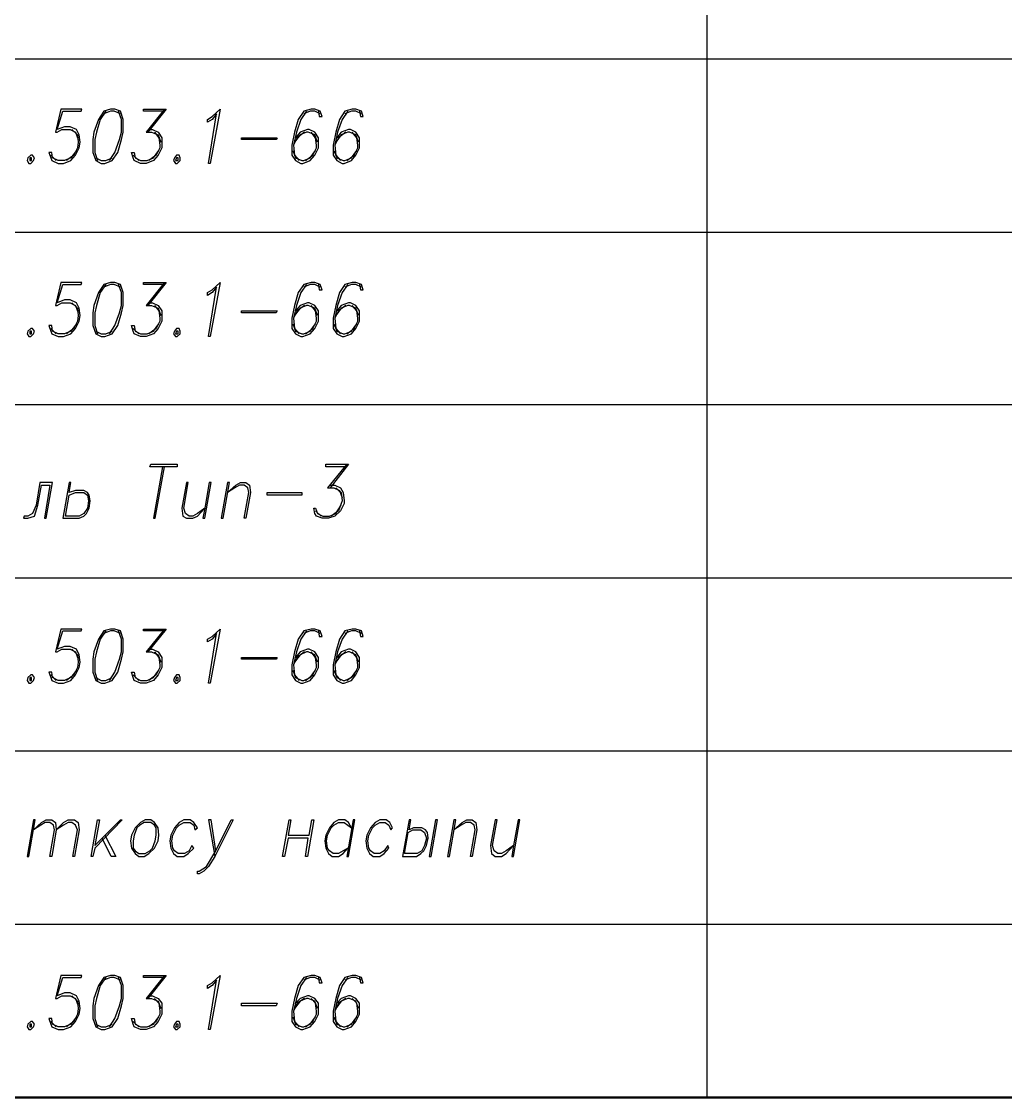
# Model space of a CAD drawing. Header units: millimetres. Extents: x 4241 to 6572, y 870 to 1291.
# Drawn here: x 5736.98 to 5782.45, y 977.55 to 1027.24 of the extents above; entities that cross this region are included whole.
import ezdxf

# ---------------------------------------------------------------- set-up
doc = ezdxf.new("R2010")
doc.units = ezdxf.units.MM
doc.layers.add('PDF _0', color=7, linetype='Continuous')

msp = doc.modelspace()

# ---------------------------------------------------------------- linework, layer by layer
at = {"layer": 'PDF _0', "lineweight": 50}
msp.add_lwpolyline([(5883.6259, 977.5531), (5693.6273, 977.5531), (5693.6273, 1176.5266), (5883.6259, 1176.5266)], close=True, dxfattribs=at)
at = {"layer": 'PDF _0', "lineweight": 30}
for points in [[(5768.6446, 1176.5266), (5768.6446, 977.5531)], [(5693.6273, 1025.5184), (5883.6259, 1025.5184)], [(5693.6273, 1017.5171), (5883.6259, 1017.5171)], [(5693.6273, 1009.5582), (5883.6259, 1009.5582)], [(5693.6273, 1001.5569), (5883.6259, 1001.5569)], [(5693.6273, 993.5556), (5883.6259, 993.5556)], [(5693.6273, 985.5543), (5883.6259, 985.5543)]]:
    msp.add_lwpolyline(points, dxfattribs=at)
at = {"layer": 'PDF _0', "lineweight": 25}
for points in [[(5739.5183, 1021.2849), (5739.2643, 1020.9462), (5738.9679, 1020.8192), (5738.6716, 1020.8192), (5738.4176, 1020.9462), (5738.3752, 1021.2002), (5738.2482, 1021.2002), (5738.3329, 1020.9462), (5738.3752, 1020.8192), (5738.6716, 1020.6922), (5738.9256, 1020.6922), (5739.2643, 1020.8192), (5739.4759, 1021.0732), (5739.6453, 1021.4119), (5739.6876, 1021.6659), (5739.6453, 1022.0046), (5739.5183, 1022.2586), (5739.2219, 1022.3856), (5738.9679, 1022.3856), (5738.6292, 1022.2586), (5738.8832, 1023.1053), (5739.7299, 1023.1053), (5739.7723, 1023.19), (5738.7986, 1023.19), (5738.5446, 1022.1316), (5738.6292, 1022.1316), (5738.8409, 1022.2586), (5739.2219, 1022.2586), (5739.4759, 1022.1316), (5739.6029, 1021.7929)], [(5740.873, 1023.1053), (5740.619, 1022.7243), (5740.4496, 1022.1316), (5740.365, 1021.7929), (5740.365, 1021.2002), (5740.492, 1020.8192)], [(5741.5503, 1022.9783), (5741.254, 1023.1053), (5741.0847, 1023.1053), (5740.7883, 1022.9783)], [(5741.0423, 1020.8192), (5741.2963, 1021.2002), (5741.508, 1021.7929), (5741.5927, 1022.1316), (5741.5927, 1022.7243), (5741.4657, 1023.1053)], [(5743.5401, 1023.1053), (5742.6087, 1023.1053), (5742.6087, 1023.19), (5743.6671, 1023.19), (5742.8204, 1022.1316)], [(5743.5824, 1023.19), (5742.7357, 1022.1316), (5742.9897, 1022.1316), (5743.2861, 1022.0046), (5743.4131, 1021.6659)], [(5750.6947, 1023.1053), (5750.737, 1022.8513), (5750.864, 1022.8513), (5750.7793, 1023.1053), (5750.5253, 1023.19), (5750.356, 1023.19), (5750.0173, 1023.1053), (5749.7633, 1022.7243), (5749.5939, 1022.1316), (5749.4669, 1021.5389), (5749.4669, 1021.0732), (5749.6363, 1020.8192), (5749.8903, 1020.6922), (5749.975, 1020.6922), (5750.3136, 1020.8192), (5750.5253, 1021.0732), (5750.6947, 1021.4119), (5750.6947, 1021.5389), (5750.6947, 1021.8776), (5750.5253, 1022.1316), (5750.2713, 1022.2586), (5750.1866, 1022.2586), (5749.848, 1022.1316), (5749.6363, 1021.8776)], [(5750.1443, 1023.1053), (5749.8903, 1022.7243), (5749.6786, 1022.1316), (5749.5516, 1021.5389), (5749.5939, 1021.0732), (5749.8056, 1020.8192)], [(5750.7793, 1022.9783), (5750.5253, 1023.1053), (5750.3136, 1023.1053), (5750.0173, 1022.9783)], [(5752.5997, 1023.1053), (5752.6421, 1022.8513), (5752.7691, 1022.8513), (5752.6844, 1023.1053), (5752.4304, 1023.19), (5752.261, 1023.19), (5751.9224, 1023.1053), (5751.6684, 1022.7243), (5751.499, 1022.1316), (5751.372, 1021.5389), (5751.372, 1021.0732), (5751.5414, 1020.8192), (5751.7954, 1020.6922), (5751.88, 1020.6922), (5752.2187, 1020.8192), (5752.4304, 1021.0732), (5752.5997, 1021.4119), (5752.5997, 1021.5389), (5752.5997, 1021.8776), (5752.4304, 1022.1316), (5752.1764, 1022.2586), (5752.0917, 1022.2586), (5751.753, 1022.1316), (5751.5414, 1021.8776)], [(5752.0494, 1023.1053), (5751.7954, 1022.7243), (5751.5837, 1022.1316), (5751.4567, 1021.5389), (5751.499, 1021.0732), (5751.7107, 1020.8192)], [(5752.6844, 1022.9783), (5752.4304, 1023.1053), (5752.2187, 1023.1053), (5751.9224, 1022.9783)], [(5739.3066, 1022.2586), (5739.5606, 1022.0046), (5739.6029, 1021.6659), (5739.5606, 1021.4119), (5739.3913, 1021.0732), (5739.0526, 1020.8192)], [(5742.8204, 1022.2586), (5743.0321, 1022.2586), (5743.2861, 1022.1316), (5743.4554, 1021.8776), (5743.4554, 1021.5389), (5743.4554, 1021.4119), (5743.2861, 1021.0732), (5743.0744, 1020.8192), (5742.7357, 1020.6922), (5742.4817, 1020.6922), (5742.1854, 1020.8192), (5742.143, 1020.9462), (5742.0584, 1021.2002), (5742.1854, 1021.2002), (5742.2277, 1020.9462), (5742.4817, 1020.8192), (5742.778, 1020.8192), (5743.0744, 1020.9462), (5743.3284, 1021.2849)], [(5743.1167, 1022.1316), (5743.3284, 1021.8776), (5743.3707, 1021.5389), (5743.3707, 1021.4119), (5743.2014, 1021.0732), (5742.8627, 1020.8192)], [(5750.0596, 1022.1316), (5749.721, 1021.8776), (5749.5516, 1021.5389)], [(5750.6523, 1021.6659), (5750.5253, 1022.0046), (5750.229, 1022.1316), (5750.1443, 1022.1316), (5749.848, 1022.0046), (5749.5939, 1021.6659)], [(5750.102, 1020.8192), (5750.4406, 1021.0732), (5750.61, 1021.4119), (5750.61, 1021.5389), (5750.5677, 1021.8776), (5750.356, 1022.1316)], [(5751.9647, 1022.1316), (5751.626, 1021.8776), (5751.4567, 1021.5389)], [(5752.5574, 1021.6659), (5752.4304, 1022.0046), (5752.134, 1022.1316), (5752.0494, 1022.1316), (5751.753, 1022.0046), (5751.499, 1021.6659)], [(5752.007, 1020.8192), (5752.3457, 1021.0732), (5752.5151, 1021.4119), (5752.5151, 1021.5389), (5752.4727, 1021.8776), (5752.261, 1022.1316)], [(5749.5093, 1021.2849), (5749.6363, 1020.9462), (5749.9326, 1020.8192), (5750.0173, 1020.8192), (5750.3136, 1020.9462), (5750.5677, 1021.2849)], [(5751.4143, 1021.2849), (5751.5414, 1020.9462), (5751.8377, 1020.8192), (5751.9224, 1020.8192), (5752.2187, 1020.9462), (5752.4727, 1021.2849)], [(5738.5869, 1020.8192), (5738.3329, 1021.0732)], [(5740.4073, 1020.9462), (5740.6613, 1020.8192), (5740.873, 1020.8192), (5741.1693, 1020.9462)], [(5742.397, 1020.8192), (5742.143, 1021.0732)], [(5739.5183, 1013.2836), (5739.2643, 1012.945), (5738.9679, 1012.818), (5738.6716, 1012.818), (5738.4176, 1012.945), (5738.3752, 1013.199), (5738.2482, 1013.199), (5738.3329, 1012.945), (5738.3752, 1012.818), (5738.6716, 1012.691), (5738.9256, 1012.691), (5739.2643, 1012.818), (5739.4759, 1013.072), (5739.6453, 1013.4106), (5739.6876, 1013.6647), (5739.6453, 1014.0033), (5739.5183, 1014.2573), (5739.2219, 1014.3843), (5738.9679, 1014.3843), (5738.6292, 1014.2573), (5738.8832, 1015.104), (5739.7299, 1015.104), (5739.7723, 1015.1887), (5738.7986, 1015.1887), (5738.5446, 1014.1303), (5738.6292, 1014.1303), (5738.8409, 1014.2573), (5739.2219, 1014.2573), (5739.4759, 1014.1303), (5739.6029, 1013.7917)], [(5743.5401, 1015.104), (5742.6087, 1015.104), (5742.6087, 1015.1887), (5743.6671, 1015.1887), (5742.8204, 1014.1303)], [(5743.5824, 1015.1887), (5742.7357, 1014.1303), (5742.9897, 1014.1303), (5743.2861, 1014.0033), (5743.4131, 1013.6647)], [(5750.6947, 1015.104), (5750.737, 1014.85), (5750.864, 1014.85), (5750.7793, 1015.104), (5750.5253, 1015.1887), (5750.356, 1015.1887), (5750.0173, 1015.104), (5749.7633, 1014.723), (5749.5939, 1014.1303), (5749.4669, 1013.5376), (5749.4669, 1013.072), (5749.6363, 1012.818), (5749.8903, 1012.691), (5749.975, 1012.691), (5750.3136, 1012.818), (5750.5253, 1013.072), (5750.6947, 1013.4106), (5750.6947, 1013.5376), (5750.6947, 1013.8763), (5750.5253, 1014.1303), (5750.2713, 1014.2573), (5750.1866, 1014.2573), (5749.848, 1014.1303), (5749.6363, 1013.8763)], [(5752.5997, 1015.104), (5752.6421, 1014.85), (5752.7691, 1014.85), (5752.6844, 1015.104), (5752.4304, 1015.1887), (5752.261, 1015.1887), (5751.9224, 1015.104), (5751.6684, 1014.723), (5751.499, 1014.1303), (5751.372, 1013.5376), (5751.372, 1013.072), (5751.5414, 1012.818), (5751.7954, 1012.691), (5751.88, 1012.691), (5752.2187, 1012.818), (5752.4304, 1013.072), (5752.5997, 1013.4106), (5752.5997, 1013.5376), (5752.5997, 1013.8763), (5752.4304, 1014.1303), (5752.1764, 1014.2573), (5752.0917, 1014.2573), (5751.753, 1014.1303), (5751.5414, 1013.8763)], [(5740.873, 1015.104), (5740.619, 1014.723), (5740.4496, 1014.1303), (5740.365, 1013.7917), (5740.365, 1013.199), (5740.492, 1012.818)], [(5741.5503, 1014.977), (5741.254, 1015.104), (5741.0847, 1015.104), (5740.7883, 1014.977)], [(5741.0423, 1012.818), (5741.2963, 1013.199), (5741.508, 1013.7917), (5741.5927, 1014.1303), (5741.5927, 1014.723), (5741.4657, 1015.104)], [(5750.1443, 1015.104), (5749.8903, 1014.723), (5749.6786, 1014.1303), (5749.5516, 1013.5376), (5749.5939, 1013.072), (5749.8056, 1012.818)], [(5750.7793, 1014.977), (5750.5253, 1015.104), (5750.3136, 1015.104), (5750.0173, 1014.977)], [(5752.0494, 1015.104), (5751.7954, 1014.723), (5751.5837, 1014.1303), (5751.4567, 1013.5376), (5751.499, 1013.072), (5751.7107, 1012.818)], [(5752.6844, 1014.977), (5752.4304, 1015.104), (5752.2187, 1015.104), (5751.9224, 1014.977)], [(5739.3066, 1014.2573), (5739.5606, 1014.0033), (5739.6029, 1013.6647), (5739.5606, 1013.4106), (5739.3913, 1013.072), (5739.0526, 1012.818)], [(5742.8204, 1014.2573), (5743.0321, 1014.2573), (5743.2861, 1014.1303), (5743.4554, 1013.8763), (5743.4554, 1013.5376), (5743.4554, 1013.4106), (5743.2861, 1013.072), (5743.0744, 1012.818), (5742.7357, 1012.691), (5742.4817, 1012.691), (5742.1854, 1012.818), (5742.143, 1012.945), (5742.0584, 1013.199), (5742.1854, 1013.199), (5742.2277, 1012.945), (5742.4817, 1012.818), (5742.778, 1012.818), (5743.0744, 1012.945), (5743.3284, 1013.2836)], [(5743.1167, 1014.1303), (5743.3284, 1013.8763), (5743.3707, 1013.5376), (5743.3707, 1013.4106), (5743.2014, 1013.072), (5742.8627, 1012.818)], [(5750.0596, 1014.1303), (5749.721, 1013.8763), (5749.5516, 1013.5376)], [(5750.6523, 1013.6647), (5750.5253, 1014.0033), (5750.229, 1014.1303), (5750.1443, 1014.1303), (5749.848, 1014.0033), (5749.5939, 1013.6647)], [(5750.102, 1012.818), (5750.4406, 1013.072), (5750.61, 1013.4106), (5750.61, 1013.5376), (5750.5677, 1013.8763), (5750.356, 1014.1303)], [(5751.9647, 1014.1303), (5751.626, 1013.8763), (5751.4567, 1013.5376)], [(5752.5574, 1013.6647), (5752.4304, 1014.0033), (5752.134, 1014.1303), (5752.0494, 1014.1303), (5751.753, 1014.0033), (5751.499, 1013.6647)], [(5752.007, 1012.818), (5752.3457, 1013.072), (5752.5151, 1013.4106), (5752.5151, 1013.5376), (5752.4727, 1013.8763), (5752.261, 1014.1303)], [(5749.5093, 1013.2836), (5749.6363, 1012.945), (5749.9326, 1012.818), (5750.0173, 1012.818), (5750.3136, 1012.945), (5750.5677, 1013.2836)], [(5751.4143, 1013.2836), (5751.5414, 1012.945), (5751.8377, 1012.818), (5751.9224, 1012.818), (5752.2187, 1012.945), (5752.4727, 1013.2836)], [(5738.5869, 1012.818), (5738.3329, 1013.072)], [(5740.4073, 1012.945), (5740.6613, 1012.818), (5740.873, 1012.818), (5741.1693, 1012.945)], [(5742.397, 1012.818), (5742.143, 1013.072)], [(5751.9647, 1006.6794), (5751.0333, 1006.6794), (5751.0333, 1006.8064), (5752.0917, 1006.8064), (5751.245, 1005.7057)], [(5752.007, 1006.8064), (5751.118, 1005.7057), (5751.4143, 1005.7057), (5751.6684, 1005.5787), (5751.7954, 1005.24)], [(5743.4977, 1006.6794), (5743.0744, 1004.3087), (5743.1591, 1004.3087), (5743.5824, 1006.6794)], [(5751.245, 1005.8327), (5751.4567, 1005.8327), (5751.7107, 1005.7057), (5751.8377, 1005.494), (5751.88, 1005.113), (5751.88, 1004.986), (5751.7107, 1004.6473), (5751.4567, 1004.3933), (5751.1603, 1004.3087), (5750.864, 1004.3087), (5750.61, 1004.3933), (5750.5253, 1004.5203), (5750.483, 1004.7743), (5750.5677, 1004.7743), (5750.6523, 1004.5203), (5750.9063, 1004.3933), (5751.2027, 1004.3933), (5751.499, 1004.5203), (5751.753, 1004.9013)], [(5751.499, 1005.7057), (5751.753, 1005.494), (5751.7954, 1005.113), (5751.753, 1004.986), (5751.626, 1004.6473), (5751.2873, 1004.3933)], [(5750.8217, 1004.3933), (5750.5677, 1004.6473)], [(5739.5183, 997.2811), (5739.2643, 996.9424), (5738.9679, 996.8154), (5738.6716, 996.8154), (5738.4176, 996.9424), (5738.3752, 997.1964), (5738.2482, 997.1964), (5738.3329, 996.9424), (5738.3752, 996.8154), (5738.6716, 996.6884), (5738.9256, 996.6884), (5739.2643, 996.8154), (5739.4759, 997.0694), (5739.6453, 997.4081), (5739.6876, 997.6621), (5739.6453, 998.0008), (5739.5183, 998.2548), (5739.2219, 998.3818), (5738.9679, 998.3818), (5738.6292, 998.2548), (5738.8832, 999.1015), (5739.7299, 999.1015), (5739.7723, 999.1862), (5738.7986, 999.1862), (5738.5446, 998.1278), (5738.6292, 998.1278), (5738.8409, 998.2548), (5739.2219, 998.2548), (5739.4759, 998.1278), (5739.6029, 997.7891)], [(5740.873, 999.1015), (5740.619, 998.7205), (5740.4496, 998.1278), (5740.365, 997.7891), (5740.365, 997.1964), (5740.492, 996.8154)], [(5741.5503, 998.9745), (5741.254, 999.1015), (5741.0847, 999.1015), (5740.7883, 998.9745)], [(5741.0423, 996.8154), (5741.2963, 997.1964), (5741.508, 997.7891), (5741.5927, 998.1278), (5741.5927, 998.7205), (5741.4657, 999.1015)], [(5743.5401, 999.1015), (5742.6087, 999.1015), (5742.6087, 999.1862), (5743.6671, 999.1862), (5742.8204, 998.1278)], [(5743.5824, 999.1862), (5742.7357, 998.1278), (5742.9897, 998.1278), (5743.2861, 998.0008), (5743.4131, 997.6621)], [(5750.6947, 999.1015), (5750.737, 998.8475), (5750.864, 998.8475), (5750.7793, 999.1015), (5750.5253, 999.1862), (5750.356, 999.1862), (5750.0173, 999.1015), (5749.7633, 998.7205), (5749.5939, 998.1278), (5749.4669, 997.5351), (5749.4669, 997.0694), (5749.6363, 996.8154), (5749.8903, 996.6884), (5749.975, 996.6884), (5750.3136, 996.8154), (5750.5253, 997.0694), (5750.6947, 997.4081), (5750.6947, 997.5351), (5750.6947, 997.8738), (5750.5253, 998.1278), (5750.2713, 998.2548), (5750.1866, 998.2548), (5749.848, 998.1278), (5749.6363, 997.8738)], [(5750.1443, 999.1015), (5749.8903, 998.7205), (5749.6786, 998.1278), (5749.5516, 997.5351), (5749.5939, 997.0694), (5749.8056, 996.8154)], [(5750.7793, 998.9745), (5750.5253, 999.1015), (5750.3136, 999.1015), (5750.0173, 998.9745)], [(5752.5997, 999.1015), (5752.6421, 998.8475), (5752.7691, 998.8475), (5752.6844, 999.1015), (5752.4304, 999.1862), (5752.261, 999.1862), (5751.9224, 999.1015), (5751.6684, 998.7205), (5751.499, 998.1278), (5751.372, 997.5351), (5751.372, 997.0694), (5751.5414, 996.8154), (5751.7954, 996.6884), (5751.88, 996.6884), (5752.2187, 996.8154), (5752.4304, 997.0694), (5752.5997, 997.4081), (5752.5997, 997.5351), (5752.5997, 997.8738), (5752.4304, 998.1278), (5752.1764, 998.2548), (5752.0917, 998.2548), (5751.753, 998.1278), (5751.5414, 997.8738)], [(5752.0494, 999.1015), (5751.7954, 998.7205), (5751.5837, 998.1278), (5751.4567, 997.5351), (5751.499, 997.0694), (5751.7107, 996.8154)], [(5752.6844, 998.9745), (5752.4304, 999.1015), (5752.2187, 999.1015), (5751.9224, 998.9745)], [(5739.3066, 998.2548), (5739.5606, 998.0008), (5739.6029, 997.6621), (5739.5606, 997.4081), (5739.3913, 997.0694), (5739.0526, 996.8154)], [(5742.8204, 998.2548), (5743.0321, 998.2548), (5743.2861, 998.1278), (5743.4554, 997.8738), (5743.4554, 997.5351), (5743.4554, 997.4081), (5743.2861, 997.0694), (5743.0744, 996.8154), (5742.7357, 996.6884), (5742.4817, 996.6884), (5742.1854, 996.8154), (5742.143, 996.9424), (5742.0584, 997.1964), (5742.1854, 997.1964), (5742.2277, 996.9424), (5742.4817, 996.8154), (5742.778, 996.8154), (5743.0744, 996.9424), (5743.3284, 997.2811)], [(5743.1167, 998.1278), (5743.3284, 997.8738), (5743.3707, 997.5351), (5743.3707, 997.4081), (5743.2014, 997.0694), (5742.8627, 996.8154)], [(5750.0596, 998.1278), (5749.721, 997.8738), (5749.5516, 997.5351)], [(5750.6523, 997.6621), (5750.5253, 998.0008), (5750.229, 998.1278), (5750.1443, 998.1278), (5749.848, 998.0008), (5749.5939, 997.6621)], [(5750.102, 996.8154), (5750.4406, 997.0694), (5750.61, 997.4081), (5750.61, 997.5351), (5750.5677, 997.8738), (5750.356, 998.1278)], [(5751.9647, 998.1278), (5751.626, 997.8738), (5751.4567, 997.5351)], [(5752.5574, 997.6621), (5752.4304, 998.0008), (5752.134, 998.1278), (5752.0494, 998.1278), (5751.753, 998.0008), (5751.499, 997.6621)], [(5752.007, 996.8154), (5752.3457, 997.0694), (5752.5151, 997.4081), (5752.5151, 997.5351), (5752.4727, 997.8738), (5752.261, 998.1278)], [(5749.5093, 997.2811), (5749.6363, 996.9424), (5749.9326, 996.8154), (5750.0173, 996.8154), (5750.3136, 996.9424), (5750.5677, 997.2811)], [(5751.4143, 997.2811), (5751.5414, 996.9424), (5751.8377, 996.8154), (5751.9224, 996.8154), (5752.2187, 996.9424), (5752.4727, 997.2811)], [(5738.5869, 996.8154), (5738.3329, 997.0694)], [(5740.4073, 996.9424), (5740.6613, 996.8154), (5740.873, 996.8154), (5741.1693, 996.9424)], [(5742.397, 996.8154), (5742.143, 997.0694)], [(5745.9532, 988.9411), (5746.6728, 990.3805), (5746.7575, 990.3805), (5745.9108, 988.6871), (5745.6145, 988.2214), (5745.4028, 988.0098), (5745.1911, 987.8828), (5745.1065, 987.8828), (5745.1065, 988.0098), (5745.1911, 988.0098), (5745.5298, 988.2214), (5745.9532, 988.9411), (5745.7415, 990.3805), (5745.6145, 990.3805), (5745.9108, 988.6871)], [(5740.8306, 989.6608), (5741.3387, 988.6871), (5741.127, 988.6871), (5740.7036, 989.5338)], [(5739.5183, 981.2785), (5739.2643, 980.9399), (5738.9679, 980.8128), (5738.6716, 980.8128), (5738.4176, 980.9399), (5738.3752, 981.1939), (5738.2482, 981.1939), (5738.3329, 980.9399), (5738.3752, 980.8128), (5738.6716, 980.6858), (5738.9256, 980.6858), (5739.2643, 980.8128), (5739.4759, 981.0669), (5739.6453, 981.4055), (5739.6876, 981.6595), (5739.6453, 981.9982), (5739.5183, 982.2522), (5739.2219, 982.3792), (5738.9679, 982.3792), (5738.6292, 982.2522), (5738.8832, 983.0989), (5739.7299, 983.0989), (5739.7723, 983.1836), (5738.7986, 983.1836), (5738.5446, 982.1252), (5738.6292, 982.1252), (5738.8409, 982.2522), (5739.2219, 982.2522), (5739.4759, 982.1252), (5739.6029, 981.7865)], [(5740.873, 983.0989), (5740.619, 982.7179), (5740.4496, 982.1252), (5740.365, 981.7865), (5740.365, 981.1939), (5740.492, 980.8128)], [(5741.5503, 982.9719), (5741.254, 983.0989), (5741.0847, 983.0989), (5740.7883, 982.9719)], [(5741.0423, 980.8128), (5741.2963, 981.1939), (5741.508, 981.7865), (5741.5927, 982.1252), (5741.5927, 982.7179), (5741.4657, 983.0989)], [(5743.5401, 983.0989), (5742.6087, 983.0989), (5742.6087, 983.1836), (5743.6671, 983.1836), (5742.8204, 982.1252)], [(5743.5824, 983.1836), (5742.7357, 982.1252), (5742.9897, 982.1252), (5743.2861, 981.9982), (5743.4131, 981.6595)], [(5750.6947, 983.0989), (5750.737, 982.8449), (5750.864, 982.8449), (5750.7793, 983.0989), (5750.5253, 983.1836), (5750.356, 983.1836), (5750.0173, 983.0989), (5749.7633, 982.7179), (5749.5939, 982.1252), (5749.4669, 981.5325), (5749.4669, 981.0669), (5749.6363, 980.8128), (5749.8903, 980.6858), (5749.975, 980.6858), (5750.3136, 980.8128), (5750.5253, 981.0669), (5750.6947, 981.4055), (5750.6947, 981.5325), (5750.6947, 981.9136), (5750.5253, 982.1252), (5750.2713, 982.2522), (5750.1866, 982.2522), (5749.848, 982.1252), (5749.6363, 981.9136)], [(5750.1443, 983.0989), (5749.8903, 982.7179), (5749.6786, 982.1252), (5749.5516, 981.5325), (5749.5939, 981.0669), (5749.8056, 980.8128)], [(5750.7793, 982.9719), (5750.5253, 983.0989), (5750.3136, 983.0989), (5750.0173, 982.9719)], [(5752.5997, 983.0989), (5752.6421, 982.8449), (5752.7691, 982.8449), (5752.6844, 983.0989), (5752.4304, 983.1836), (5752.261, 983.1836), (5751.9224, 983.0989), (5751.6684, 982.7179), (5751.499, 982.1252), (5751.372, 981.5325), (5751.372, 981.0669), (5751.5414, 980.8128), (5751.7954, 980.6858), (5751.88, 980.6858), (5752.2187, 980.8128), (5752.4304, 981.0669), (5752.5997, 981.4055), (5752.5997, 981.5325), (5752.5997, 981.9136), (5752.4304, 982.1252), (5752.1764, 982.2522), (5752.0917, 982.2522), (5751.753, 982.1252), (5751.5414, 981.9136)], [(5752.0494, 983.0989), (5751.7954, 982.7179), (5751.5837, 982.1252), (5751.4567, 981.5325), (5751.499, 981.0669), (5751.7107, 980.8128)], [(5752.6844, 982.9719), (5752.4304, 983.0989), (5752.2187, 983.0989), (5751.9224, 982.9719)], [(5739.3066, 982.2522), (5739.5606, 981.9982), (5739.6029, 981.6595), (5739.5606, 981.4055), (5739.3913, 981.0669), (5739.0526, 980.8128)], [(5742.8204, 982.2522), (5743.0321, 982.2522), (5743.2861, 982.1252), (5743.4554, 981.9136), (5743.4554, 981.5325), (5743.4554, 981.4055), (5743.2861, 981.0669), (5743.0744, 980.8128), (5742.7357, 980.6858), (5742.4817, 980.6858), (5742.1854, 980.8128), (5742.143, 980.9399), (5742.0584, 981.1939), (5742.1854, 981.1939), (5742.2277, 980.9399), (5742.4817, 980.8128), (5742.778, 980.8128), (5743.0744, 980.9399), (5743.3284, 981.2785)], [(5743.1167, 982.1252), (5743.3284, 981.9136), (5743.3707, 981.5325), (5743.3707, 981.4055), (5743.2014, 981.0669), (5742.8627, 980.8128)], [(5750.0596, 982.1252), (5749.721, 981.9136), (5749.5516, 981.5325)], [(5750.6523, 981.6595), (5750.5253, 981.9982), (5750.229, 982.1252), (5750.1443, 982.1252), (5749.848, 981.9982), (5749.5939, 981.6595)], [(5750.102, 980.8128), (5750.4406, 981.0669), (5750.61, 981.4055), (5750.61, 981.5325), (5750.5677, 981.9136), (5750.356, 982.1252)], [(5751.9647, 982.1252), (5751.626, 981.9136), (5751.4567, 981.5325)], [(5752.5574, 981.6595), (5752.4304, 981.9982), (5752.134, 982.1252), (5752.0494, 982.1252), (5751.753, 981.9982), (5751.499, 981.6595)], [(5752.007, 980.8128), (5752.3457, 981.0669), (5752.5151, 981.4055), (5752.5151, 981.5325), (5752.4727, 981.9136), (5752.261, 982.1252)], [(5738.5869, 980.8128), (5738.3329, 981.0669)], [(5740.4073, 980.9399), (5740.6613, 980.8128), (5740.873, 980.8128), (5741.1693, 980.9399)], [(5742.397, 980.8128), (5742.143, 981.0669)], [(5749.5093, 981.2785), (5749.6363, 980.9399), (5749.9326, 980.8128), (5750.0173, 980.8128), (5750.3136, 980.9399), (5750.5677, 981.2785)], [(5751.4143, 981.2785), (5751.5414, 980.9399), (5751.8377, 980.8128), (5751.9224, 980.8128), (5752.2187, 980.9399), (5752.4727, 981.2785)]]:
    msp.add_lwpolyline(points, dxfattribs=at)
for points in [[(5741.0847, 1023.19), (5740.7883, 1023.1053), (5740.5343, 1022.7243), (5740.3226, 1022.1316), (5740.2803, 1021.7929), (5740.2803, 1021.2002), (5740.4073, 1020.8192), (5740.6613, 1020.6922), (5740.8306, 1020.6922), (5741.1693, 1020.8192), (5741.4233, 1021.2002), (5741.5927, 1021.7929), (5741.6773, 1022.1316), (5741.6773, 1022.7243), (5741.5503, 1023.1053), (5741.2963, 1023.19)], [(5745.6991, 1020.6922), (5745.6145, 1020.6922), (5745.9955, 1022.9783), (5745.7838, 1022.7243), (5745.5721, 1022.5973), (5745.5721, 1022.7243), (5745.7838, 1022.8513), (5746.1648, 1023.19)], [(5748.7473, 1021.7929), (5747.1385, 1021.7929), (5747.1385, 1021.8776), (5748.7896, 1021.8776)], [(5737.4015, 1021.0732), (5737.2745, 1020.9462), (5737.2322, 1020.8192), (5737.3169, 1020.6922), (5737.4015, 1020.6922), (5737.5285, 1020.8192), (5737.5709, 1020.9462), (5737.4862, 1021.0732)], [(5737.3592, 1020.9462), (5737.3592, 1020.8192), (5737.4439, 1020.8192), (5737.4439, 1020.9462)], [(5744.1328, 1021.0732), (5744.0481, 1020.9462), (5744.0058, 1020.8192), (5744.0904, 1020.6922), (5744.1751, 1020.6922), (5744.3021, 1020.8192), (5744.3021, 1020.9462), (5744.2598, 1021.0732)], [(5744.1328, 1020.9462), (5744.0904, 1020.8192), (5744.2174, 1020.8192), (5744.2174, 1020.9462)], [(5741.0847, 1015.1887), (5740.7883, 1015.104), (5740.5343, 1014.723), (5740.3226, 1014.1303), (5740.2803, 1013.7917), (5740.2803, 1013.199), (5740.4073, 1012.818), (5740.6613, 1012.691), (5740.8306, 1012.691), (5741.1693, 1012.818), (5741.4233, 1013.199), (5741.5927, 1013.7917), (5741.6773, 1014.1303), (5741.6773, 1014.723), (5741.5503, 1015.104), (5741.2963, 1015.1887)], [(5745.6991, 1012.691), (5745.6145, 1012.691), (5745.9955, 1014.977), (5745.7838, 1014.723), (5745.5721, 1014.596), (5745.5721, 1014.723), (5745.7838, 1014.85), (5746.1648, 1015.1887)], [(5748.7473, 1013.7917), (5747.1385, 1013.7917), (5747.1385, 1013.8763), (5748.7896, 1013.8763)], [(5737.4015, 1013.072), (5737.2745, 1012.945), (5737.2322, 1012.818), (5737.3169, 1012.691), (5737.4015, 1012.691), (5737.5285, 1012.818), (5737.5709, 1012.945), (5737.4862, 1013.072)], [(5737.3592, 1012.945), (5737.3592, 1012.818), (5737.4439, 1012.818), (5737.4439, 1012.945)], [(5744.1328, 1013.072), (5744.0481, 1012.945), (5744.0058, 1012.818), (5744.0904, 1012.691), (5744.1751, 1012.691), (5744.3021, 1012.818), (5744.3021, 1012.945), (5744.2598, 1013.072)], [(5744.1328, 1012.945), (5744.0904, 1012.818), (5744.2174, 1012.818), (5744.2174, 1012.945)], [(5744.1751, 1006.6794), (5742.9051, 1006.6794), (5742.9474, 1006.8064), (5744.1751, 1006.8064)], [(5738.0365, 1004.3087), (5738.1212, 1004.3087), (5738.4176, 1005.9597), (5737.8249, 1005.9597), (5737.6555, 1004.9013), (5737.4862, 1004.5203), (5737.2745, 1004.3933), (5737.1052, 1004.3933), (5737.0628, 1004.3087), (5737.2745, 1004.3087), (5737.5709, 1004.3933), (5737.7402, 1004.9013), (5737.9095, 1005.8327), (5738.2906, 1005.8327)], [(5739.1796, 1005.9597), (5738.8832, 1004.3087), (5739.6453, 1004.3087), (5739.8569, 1004.3933), (5739.984, 1004.5203), (5740.111, 1004.7743), (5740.1533, 1005.113), (5740.111, 1005.367), (5740.0263, 1005.494), (5739.8569, 1005.5787), (5739.4759, 1005.5787), (5739.1796, 1005.494), (5739.2643, 1005.9597)], [(5745.4451, 1004.7743), (5745.1065, 1004.5203), (5744.8948, 1004.3933), (5744.7254, 1004.3933), (5744.5561, 1004.5203), (5744.4714, 1004.7743), (5744.6831, 1005.9597), (5744.5984, 1005.9597), (5744.3868, 1004.7743), (5744.4291, 1004.3933), (5744.5984, 1004.3087), (5744.8948, 1004.3087), (5745.1065, 1004.3933), (5745.4451, 1004.7743), (5745.3605, 1004.3087), (5745.4451, 1004.3087), (5745.7415, 1005.9597), (5745.6568, 1005.9597)], [(5746.2918, 1004.3087), (5746.5882, 1005.9597), (5746.5035, 1005.9597), (5746.2072, 1004.3087)], [(5747.3502, 1004.3087), (5747.2655, 1004.3087), (5747.4772, 1005.494), (5747.4349, 1005.7057), (5747.2655, 1005.8327), (5747.0539, 1005.8327), (5746.8422, 1005.7057), (5746.5035, 1005.494), (5746.8845, 1005.8327), (5747.0962, 1005.9597), (5747.3502, 1005.9597), (5747.5195, 1005.8327), (5747.5619, 1005.494)], [(5739.1796, 1005.367), (5739.4759, 1005.494), (5739.8569, 1005.494), (5740.0263, 1005.367), (5740.0686, 1005.113), (5740.0263, 1004.7743), (5739.8569, 1004.5203), (5739.6453, 1004.3933), (5739.0102, 1004.3933)], [(5749.9326, 1005.367), (5748.3239, 1005.367), (5748.3239, 1005.494), (5749.9326, 1005.494)], [(5741.0847, 999.1862), (5740.7883, 999.1015), (5740.5343, 998.7205), (5740.3226, 998.1278), (5740.2803, 997.7891), (5740.2803, 997.1964), (5740.4073, 996.8154), (5740.6613, 996.6884), (5740.8306, 996.6884), (5741.1693, 996.8154), (5741.4233, 997.1964), (5741.5927, 997.7891), (5741.6773, 998.1278), (5741.6773, 998.7205), (5741.5503, 999.1015), (5741.2963, 999.1862)], [(5745.6991, 996.6884), (5745.6145, 996.6884), (5745.9955, 998.9745), (5745.7838, 998.7205), (5745.5721, 998.5935), (5745.5721, 998.7205), (5745.7838, 998.8475), (5746.1648, 999.1862)], [(5748.7473, 997.7891), (5747.1385, 997.7891), (5747.1385, 997.8738), (5748.7896, 997.8738)], [(5737.4015, 997.0694), (5737.2745, 996.9424), (5737.2322, 996.8154), (5737.3169, 996.6884), (5737.4015, 996.6884), (5737.5285, 996.8154), (5737.5709, 996.9424), (5737.4862, 997.0694)], [(5737.3592, 996.9424), (5737.3592, 996.8154), (5737.4439, 996.8154), (5737.4439, 996.9424)], [(5744.1328, 997.0694), (5744.0481, 996.9424), (5744.0058, 996.8154), (5744.0904, 996.6884), (5744.1751, 996.6884), (5744.3021, 996.8154), (5744.3021, 996.9424), (5744.2598, 997.0694)], [(5744.1328, 996.9424), (5744.0904, 996.8154), (5744.2174, 996.8154), (5744.2174, 996.9424)], [(5737.3169, 988.6871), (5737.6132, 990.3805), (5737.5285, 990.3805), (5737.2322, 988.6871)], [(5738.3752, 988.6871), (5738.2906, 988.6871), (5738.5022, 989.9148), (5738.4599, 990.1265), (5738.2906, 990.2535), (5738.0789, 990.2535), (5737.8672, 990.1265), (5737.5285, 989.9148), (5737.9095, 990.2535), (5738.1212, 990.3805), (5738.3752, 990.3805), (5738.5446, 990.2535), (5738.5869, 989.9148)], [(5739.4336, 988.6871), (5739.3489, 988.6871), (5739.5606, 989.9148), (5739.4759, 990.1265), (5739.3066, 990.2535), (5739.1373, 990.2535), (5738.9256, 990.1265), (5738.5869, 989.9148), (5738.9256, 990.2535), (5739.1373, 990.3805), (5739.4336, 990.3805), (5739.6029, 990.2535), (5739.6453, 989.9148)], [(5740.365, 989.1951), (5741.5503, 990.3805), (5741.635, 990.3805), (5740.365, 989.0681), (5740.2803, 988.6871), (5740.1956, 988.6871), (5740.492, 990.3805), (5740.5766, 990.3805)], [(5742.6934, 990.3805), (5742.4817, 990.2535), (5742.2277, 989.9995), (5742.0584, 989.6608), (5742.016, 989.4068), (5742.0584, 989.0681), (5742.2277, 988.8141), (5742.397, 988.6871), (5742.651, 988.6871), (5742.8627, 988.8141), (5743.1167, 989.0681), (5743.2861, 989.4068), (5743.3284, 989.6608), (5743.2861, 989.9995), (5743.1167, 990.2535), (5742.9474, 990.3805)], [(5744.9371, 989.0681), (5744.8525, 989.1951), (5744.7254, 988.9411), (5744.5138, 988.8141), (5744.2174, 988.8141), (5744.0481, 988.9411), (5743.9634, 989.0681), (5743.9211, 989.4068), (5743.9634, 989.6608), (5744.1328, 989.9995), (5744.2598, 990.1265), (5744.4714, 990.2535), (5744.7678, 990.2535), (5744.9371, 990.1265), (5744.9795, 989.9148), (5745.1065, 989.9995), (5744.9371, 990.2535), (5744.7678, 990.3805), (5744.4714, 990.3805), (5744.2598, 990.2535), (5744.0481, 989.9995), (5743.8788, 989.6608), (5743.8364, 989.4068), (5743.8788, 989.0681), (5744.0058, 988.8141), (5744.1751, 988.6871), (5744.4714, 988.6871), (5744.6831, 988.8141)], [(5749.1283, 988.6871), (5749.0436, 988.6871), (5749.3399, 990.3805), (5749.4246, 990.3805), (5749.2976, 989.6608), (5750.2713, 989.6608), (5750.3983, 990.3805), (5750.483, 990.3805), (5750.1866, 988.6871), (5750.102, 988.6871), (5750.229, 989.5338), (5749.2976, 989.5338)], [(5752.0494, 989.0681), (5751.626, 988.8141), (5751.372, 988.8141), (5751.2027, 988.9411), (5751.118, 989.0681), (5751.0757, 989.4068), (5751.118, 989.6608), (5751.2873, 989.9995), (5751.4143, 990.1265), (5751.626, 990.2535), (5751.88, 990.2535), (5752.2187, 989.9995), (5752.0917, 990.2535), (5751.9224, 990.3805), (5751.626, 990.3805), (5751.4143, 990.2535), (5751.2027, 989.9995), (5751.0333, 989.6608), (5750.991, 989.4068), (5751.0333, 989.0681), (5751.1603, 988.8141), (5751.3297, 988.6871), (5751.626, 988.6871), (5751.8377, 988.8141)], [(5752.0917, 988.6871), (5752.388, 990.3805), (5752.3034, 990.3805), (5752.007, 988.6871)], [(5753.9544, 989.0681), (5753.9121, 989.1951), (5753.7428, 988.9411), (5753.5311, 988.8141), (5753.2771, 988.8141), (5753.1077, 988.9411), (5753.0231, 989.0681), (5752.9807, 989.4068), (5753.0231, 989.6608), (5753.1924, 989.9995), (5753.3194, 990.1265), (5753.5311, 990.2535), (5753.7851, 990.2535), (5753.9544, 990.1265), (5754.0391, 989.9148), (5754.1238, 989.9995), (5753.9968, 990.2535), (5753.8274, 990.3805), (5753.5311, 990.3805), (5753.3194, 990.2535), (5753.1077, 989.9995), (5752.9384, 989.6608), (5752.8961, 989.4068), (5752.9384, 989.0681), (5753.0654, 988.8141), (5753.2347, 988.6871), (5753.5311, 988.6871), (5753.7428, 988.8141)], [(5754.8858, 990.3805), (5754.5895, 988.6871), (5755.2245, 988.6871), (5755.4362, 988.8141), (5755.5632, 988.9411), (5755.6902, 989.1951), (5755.7748, 989.5338), (5755.7325, 989.7878), (5755.6478, 989.9148), (5755.4785, 989.9995), (5755.0975, 989.9995), (5754.8858, 989.9148), (5754.9705, 990.3805)], [(5756.1982, 990.3805), (5756.1135, 990.3805), (5755.8172, 988.6871), (5755.9018, 988.6871)], [(5756.7485, 988.6871), (5757.0449, 990.3805), (5756.9602, 990.3805), (5756.6639, 988.6871)], [(5757.8069, 988.6871), (5757.7222, 988.6871), (5757.9339, 989.9148), (5757.8916, 990.1265), (5757.7222, 990.2535), (5757.5106, 990.2535), (5757.2989, 990.1265), (5756.9602, 989.9148), (5757.3412, 990.2535), (5757.5529, 990.3805), (5757.8069, 990.3805), (5757.9762, 990.2535), (5758.0186, 989.9148)], [(5759.712, 989.1951), (5759.3733, 988.9411), (5759.1616, 988.8141), (5758.9923, 988.8141), (5758.8229, 988.9411), (5758.7383, 989.1951), (5758.9499, 990.3805), (5758.8653, 990.3805), (5758.6536, 989.1951), (5758.6959, 988.8141), (5758.8653, 988.6871), (5759.1616, 988.6871), (5759.3733, 988.8141), (5759.712, 989.1951), (5759.6273, 988.6871), (5759.712, 988.6871), (5760.0083, 990.3805), (5759.9236, 990.3805)], [(5742.651, 990.2535), (5742.4394, 990.1265), (5742.3124, 989.9995), (5742.1854, 989.6608), (5742.143, 989.4068), (5742.143, 989.0681), (5742.2277, 988.9411), (5742.397, 988.8141), (5742.6934, 988.8141), (5742.9051, 988.9411), (5743.0321, 989.0681), (5743.1591, 989.4068), (5743.2014, 989.6608), (5743.2014, 989.9995), (5743.1167, 990.1265), (5742.9474, 990.2535)], [(5754.8435, 989.7878), (5755.0551, 989.9148), (5755.4362, 989.9148), (5755.6055, 989.7878), (5755.6902, 989.5338), (5755.6055, 989.1951), (5755.4785, 988.9411), (5755.2668, 988.8141), (5754.6741, 988.8141)], [(5741.0847, 983.1836), (5740.7883, 983.0989), (5740.5343, 982.7179), (5740.3226, 982.1252), (5740.2803, 981.7865), (5740.2803, 981.1939), (5740.4073, 980.8128), (5740.6613, 980.6858), (5740.8306, 980.6858), (5741.1693, 980.8128), (5741.4233, 981.1939), (5741.5927, 981.7865), (5741.6773, 982.1252), (5741.6773, 982.7179), (5741.5503, 983.0989), (5741.2963, 983.1836)], [(5745.6991, 980.6858), (5745.6145, 980.6858), (5745.9955, 982.9719), (5745.7838, 982.7179), (5745.5721, 982.5909), (5745.5721, 982.7179), (5745.7838, 982.8449), (5746.1648, 983.1836)], [(5748.7473, 981.7865), (5747.1385, 981.7865), (5747.1385, 981.9136), (5748.7896, 981.9136)], [(5737.4015, 981.0669), (5737.2745, 980.9399), (5737.2322, 980.8128), (5737.3169, 980.6858), (5737.4015, 980.6858), (5737.5285, 980.8128), (5737.5709, 980.9399), (5737.4862, 981.0669)], [(5737.3592, 980.9399), (5737.3592, 980.8128), (5737.4439, 980.8128), (5737.4439, 980.9399)], [(5744.1328, 981.0669), (5744.0481, 980.9399), (5744.0058, 980.8128), (5744.0904, 980.6858), (5744.1751, 980.6858), (5744.3021, 980.8128), (5744.3021, 980.9399), (5744.2598, 981.0669)], [(5744.1328, 980.9399), (5744.0904, 980.8128), (5744.2174, 980.8128), (5744.2174, 980.9399)]]:
    msp.add_lwpolyline(points, close=True, dxfattribs=at)

doc.saveas('drawing.dxf')
